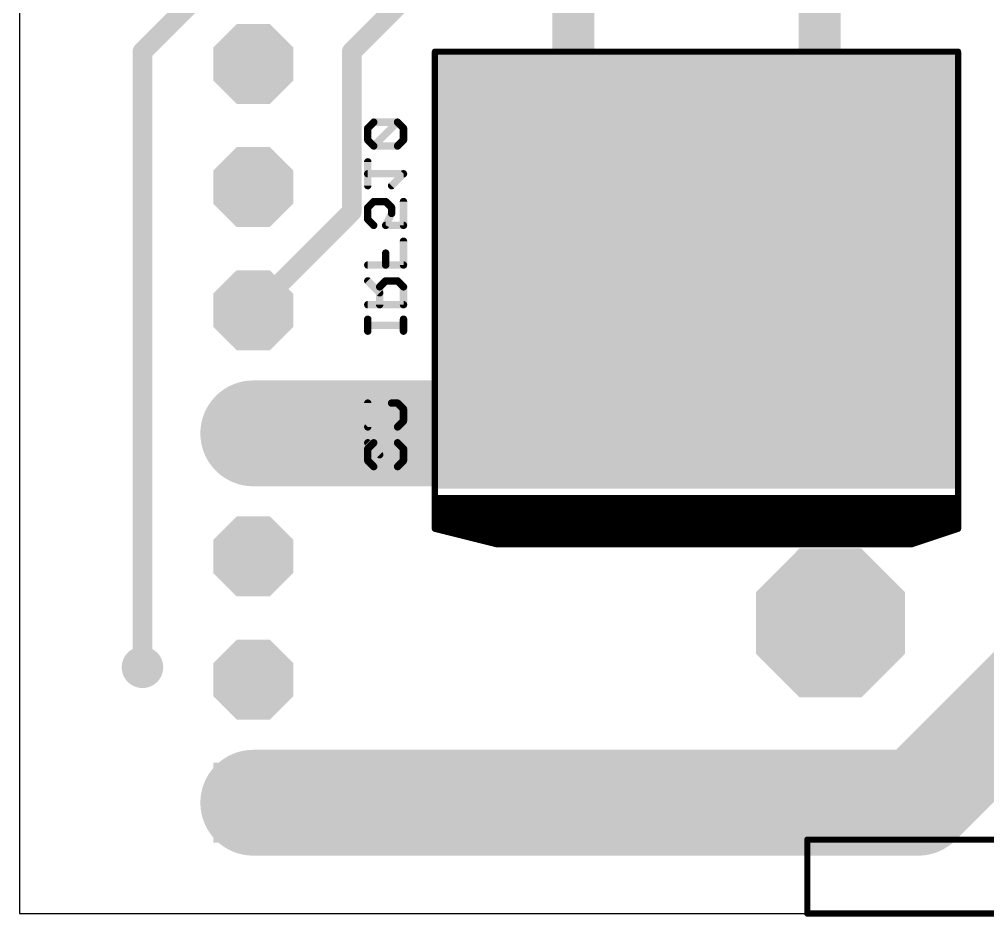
# Model space of a CAD drawing. Extents: x -1.3 to 68.6, y -0.1 to 53.3.
# Drawn here: x -1.27 to 18.71, y -0.06 to 18.45 of the extents above; entities that cross this region are included whole.
import ezdxf

# ---------------------------------------------------------------- set-up
doc = ezdxf.new("R2010")
doc.units = 0
for name, color, linetype in [('16', 175, 'CONTINUOUS'), ('17', 82, 'CONTINUOUS'), ('18', 82, 'CONTINUOUS'), ('20', 7, 'CONTINUOUS'), ('22', 253, 'CONTINUOUS'), ('26', 253, 'CONTINUOUS'), ('28', 253, 'CONTINUOUS')]:
    doc.layers.add(name, color=color, linetype=linetype)

# ---------------------------------------------------------------- blocks, each defined once
blk = doc.blocks.new('SQUAREP')
blk.add_solid([(-0.5, -0.5), (0.5, -0.5), (-0.5, 0.5), (0.5, 0.5)])
blk = doc.blocks.new('OCTAGONP')
at = {"const_width": 0.5}
blk.add_lwpolyline([(-0.25, -0.1036), (-0.25, 0.1036), (-0.1036, 0.25), (0.1036, 0.25), (0.25, 0.1036), (0.25, -0.1036), (0.1036, -0.25), (-0.1036, -0.25), (-0.25, -0.1036), (-0.25, 0.1036)], dxfattribs=at)
blk = doc.blocks.new('RECT')
blk.add_solid([(-0.5, -0.5), (0.5, -0.5), (-0.5, 0.5), (0.5, 0.5)])
blk = doc.blocks.new('ROUNDV')
at = {"const_width": 0.5}
blk.add_lwpolyline([(0, -0.25, 1), (0, 0.25, 1), (0, -0.25)], format="xyb", dxfattribs=at)

msp = doc.modelspace()

# ---------------------------------------------------------------- linework, layer by layer
at = {"layer": '16'}
for points, const_width in [([(3.556, 20.066), (1.27, 17.78)], 0.4064), ([(6.858, 19.05), (5.588, 17.78)], 0.4064), ([(1.27, 17.78), (1.27, 5.08)], 0.4064), ([(5.588, 17.78), (5.588, 14.478)], 0.4064), ([(12.7, 9.906), (12.7, 15.24)], 2.1844), ([(5.588, 14.478), (3.556, 12.446)], 0.4064), ([(9.7155, 10.668), (12.7, 13.6525)], 2.1844), ([(3.556, 9.906), (12.7, 9.906)], 2.1844), ([(17.272, 2.286), (21.336, 6.35)], 2.1844), ([(3.556, 2.286), (17.272, 2.286)], 2.1844)]:
    msp.add_lwpolyline(points, dxfattribs=dict(at, const_width=const_width))
for points, const_width in [([(1.3716, 17.78, 1), (1.1684, 17.78)], 0.2032), ([(5.6896, 17.78, 1), (5.4864, 17.78)], 0.2032), ([(1.1982, 17.8518, 1), (1.3418, 17.7082)], 0.2032), ([(5.5162, 17.8518, 1), (5.6598, 17.7082)], 0.2032), ([(13.2461, 15.24, 1), (12.1539, 15.24)], 1.0922), ([(5.6598, 14.4062, 1), (5.5162, 14.5498)], 0.2032), ([(13.0862, 13.2663, 1), (12.3138, 14.0387)], 1.0922), ([(5.4864, 14.478, 1), (5.6896, 14.478)], 0.2032), ([(3.4842, 12.5178, 1), (3.6278, 12.3742)], 0.2032), ([(9.3293, 11.0542, 1), (10.1017, 10.2818)], 1.0922), ([(3.556, 10.4521, 1), (3.556, 9.3599)], 1.0922), ([(12.7, 9.3599, 1), (12.7, 10.4521)], 1.0922), ([(12.1539, 9.906, 1), (13.2461, 9.906)], 1.0922), ([(1.1684, 5.08, 1), (1.3716, 5.08)], 0.2032), ([(3.556, 2.8321, 1), (3.556, 1.7399)], 1.0922), ([(16.8858, 2.6722, 1), (17.6582, 1.8998)], 1.0922), ([(17.272, 1.7399, 1), (17.272, 2.8321)], 1.0922)]:
    msp.add_lwpolyline(points, format="xyb", dxfattribs=dict(at, const_width=const_width))
at = {"layer": '20'}
for p, q in [((-1.27, 53.34), (-1.27, 0)), ((-1.27, 0), (66.04, 0))]:
    msp.add_line(p, q, dxfattribs=at)
at = {"layer": '22', "const_width": 0.127}
for points in [[(18.0975, 17.78), (7.3025, 17.78)], [(7.3025, 17.78), (7.3025, 8.5725)], [(18.0975, 8.5725), (18.0975, 17.78)], [(7.3025, 8.5725), (7.3025, 7.9375)], [(18.0975, 8.5725), (7.3025, 8.5725)], [(7.3025, 8.5725), (18.0975, 8.5725)], [(18.0975, 7.9375), (18.0975, 8.5725)], [(7.3025, 8.509), (18.0975, 8.509)], [(7.3025, 8.382), (18.0975, 8.382)], [(7.3025, 8.255), (18.0975, 8.255)], [(7.3025, 8.128), (18.0975, 8.128)], [(7.3025, 8.001), (18.0975, 8.001)], [(7.3025, 7.9375), (8.5725, 7.62)], [(17.145, 7.62), (18.0975, 7.9375)], [(7.5565, 7.874), (17.907, 7.874)], [(8.0645, 7.747), (17.526, 7.747)], [(8.5725, 7.62), (17.145, 7.62)], [(14.986, 0), (14.986, 1.524)], [(14.986, 1.524), (26.162, 1.524)], [(26.162, 0), (14.986, 0)]]:
    msp.add_lwpolyline(points, dxfattribs=at)
at = {"layer": '22', "const_width": 0.0635}
for points in [[(7.3025, 17.8117, 1), (7.3025, 17.7483)], [(7.3342, 17.78, 1), (7.2708, 17.78)], [(18.1292, 17.78, 1), (18.0658, 17.78)], [(18.0975, 17.7483, 1), (18.0975, 17.8117)], [(7.3025, 8.6043, 1), (7.3025, 8.5407)], [(7.3025, 8.6043, 1), (7.3025, 8.5407)], [(7.3342, 8.5725, 1), (7.2708, 8.5725)], [(7.2708, 8.5725, 1), (7.3342, 8.5725)], [(18.1292, 8.5725, 1), (18.0658, 8.5725)], [(18.0658, 8.5725, 1), (18.1292, 8.5725)], [(18.0975, 8.5407, 1), (18.0975, 8.6043)], [(18.0975, 8.5407, 1), (18.0975, 8.6043)], [(7.3025, 8.5408, 1), (7.3025, 8.4772)], [(7.3025, 8.4138, 1), (7.3025, 8.3502)], [(18.0975, 8.4772, 1), (18.0975, 8.5408)], [(18.0975, 8.3502, 1), (18.0975, 8.4138)], [(7.3025, 8.1598, 1), (7.3025, 8.0962)], [(7.3025, 8.2868, 1), (7.3025, 8.2233)], [(18.0975, 8.2233, 1), (18.0975, 8.2868)], [(18.0975, 8.0962, 1), (18.0975, 8.1598)], [(7.3025, 8.0328, 1), (7.3025, 7.9693)], [(7.3102, 7.9683, 1), (7.2948, 7.9067)], [(18.1075, 7.9074, 1), (18.0875, 7.9676)], [(18.0975, 7.9693, 1), (18.0975, 8.0328)], [(7.2708, 7.9375, 1), (7.3342, 7.9375)], [(7.5565, 7.9058, 1), (7.5565, 7.8423)], [(8.0645, 7.7788, 1), (8.0645, 7.7153)], [(17.526, 7.7153, 1), (17.526, 7.7788)], [(17.907, 7.8423, 1), (17.907, 7.9058)], [(18.0658, 7.9375, 1), (18.1292, 7.9375)], [(8.5725, 7.6517, 1), (8.5725, 7.5883)], [(8.5648, 7.5892, 1), (8.5802, 7.6508)], [(17.135, 7.6501, 1), (17.155, 7.5899)], [(17.145, 7.5883, 1), (17.145, 7.6517)], [(15.0178, 1.524, 1), (14.9543, 1.524)], [(14.986, 1.5557, 1), (14.986, 1.4923)], [(14.986, 0.0318, 1), (14.986, -0.0318)], [(14.9543, 0, 1), (15.0178, 0)]]:
    msp.add_lwpolyline(points, format="xyb", dxfattribs=at)
at = {"layer": '26', "const_width": 0.1524}
for points in [[(5.9182, 10.5303), (5.9182, 10.0388)], [(5.9182, 10.0388), (6.4097, 10.5303)], [(6.4097, 10.5303), (6.5326, 10.5303)], [(6.5326, 10.5303), (6.6554, 10.4074)], [(6.6554, 10.4074), (6.6554, 10.1616)], [(6.6554, 10.1616), (6.5326, 10.0388)], [(6.0411, 9.7117), (5.9182, 9.5888)], [(6.1639, 9.4659), (5.9182, 9.7117)], [(5.9182, 9.5888), (5.9182, 9.3431)], [(6.5326, 9.7117), (6.0411, 9.7117)], [(6.6554, 9.5888), (6.5326, 9.7117)], [(6.6554, 9.3431), (6.6554, 9.5888)], [(5.9182, 9.3431), (6.0411, 9.2202)], [(6.5326, 9.2202), (6.6554, 9.3431)], [(6.0411, 9.2202), (6.5326, 9.2202)]]:
    msp.add_lwpolyline(points, dxfattribs=at)
at = {"layer": '26', "const_width": 0.0762}
for points in [[(5.9563, 10.5303, 1), (5.8801, 10.5303)], [(6.4097, 10.5684, 1), (6.4097, 10.4922)], [(6.4366, 10.5033, 1), (6.3827, 10.5572)], [(6.5595, 10.5572, 1), (6.5056, 10.5033)], [(6.5326, 10.4922, 1), (6.5326, 10.5684)], [(6.6935, 10.4074, 1), (6.6173, 10.4074)], [(6.6285, 10.3804, 1), (6.6824, 10.4343)], [(6.6173, 10.1616, 1), (6.6935, 10.1616)], [(6.6824, 10.1347, 1), (6.6285, 10.1886)], [(5.8913, 10.0657, 1), (5.9451, 10.0118)], [(5.8801, 10.0388, 1), (5.9563, 10.0388)], [(6.5056, 10.0657, 1), (6.5595, 10.0118)], [(5.9451, 9.7386, 1), (5.8913, 9.6847)], [(5.9563, 9.5888, 1), (5.8801, 9.5888)], [(5.8913, 9.6158, 1), (5.9451, 9.5619)], [(6.0411, 9.7498, 1), (6.0411, 9.6736)], [(6.068, 9.6847, 1), (6.0141, 9.7386)], [(6.5595, 9.7386, 1), (6.5056, 9.6847)], [(6.5326, 9.6736, 1), (6.5326, 9.7498)], [(6.6935, 9.5888, 1), (6.6173, 9.5888)], [(6.6285, 9.5619, 1), (6.6824, 9.6158)], [(5.9451, 9.37, 1), (5.8913, 9.3161)], [(6.137, 9.439, 1), (6.1909, 9.4929)], [(6.6824, 9.3161, 1), (6.6285, 9.37)], [(5.8801, 9.3431, 1), (5.9563, 9.3431)], [(6.0411, 9.2583, 1), (6.0411, 9.1821)], [(6.0141, 9.1933, 1), (6.068, 9.2471)], [(6.5056, 9.2471, 1), (6.5595, 9.1933)], [(6.5326, 9.1821, 1), (6.5326, 9.2583)], [(6.6173, 9.3431, 1), (6.6935, 9.3431)]]:
    msp.add_lwpolyline(points, format="xyb", dxfattribs=at)
at = {"layer": '28', "const_width": 0.1524}
for points in [[(6.0411, 16.3257), (5.9182, 16.2028)], [(6.5326, 16.3257), (6.0411, 16.3257)], [(6.0411, 15.8342), (6.5326, 16.3257)], [(6.6554, 16.2028), (6.5326, 16.3257)], [(5.9182, 16.2028), (5.9182, 15.9571)], [(6.6554, 15.9571), (6.6554, 16.2028)], [(5.9182, 15.9571), (6.0411, 15.8342)], [(6.5326, 15.8342), (6.6554, 15.9571)], [(6.0411, 15.8342), (6.5326, 15.8342)], [(5.9182, 15.0157), (5.9182, 15.5071)], [(6.6554, 15.2614), (5.9182, 15.2614)], [(6.4097, 15.0157), (6.6554, 15.2614)], [(6.0411, 14.6886), (5.9182, 14.5657)], [(5.9182, 14.5657), (5.9182, 14.3199)], [(6.2868, 14.6886), (6.0411, 14.6886)], [(6.4097, 14.5657), (6.2868, 14.6886)], [(6.4097, 14.4428), (6.4097, 14.5657)], [(6.6554, 14.6886), (6.6554, 14.1971)], [(5.9182, 14.3199), (6.0411, 14.1971)], [(6.2868, 14.1971), (6.4097, 14.4428)], [(6.6554, 14.1971), (6.2868, 14.1971)], [(6.6554, 13.3785), (6.6554, 13.87)], [(6.2868, 13.3785), (6.2868, 13.6242)], [(5.9182, 13.3785), (6.6554, 13.3785)], [(6.1639, 12.8057), (5.9182, 13.0514)], [(6.2868, 13.0514), (6.1639, 12.9285)], [(6.1639, 12.9285), (6.1639, 12.5599)], [(6.5326, 13.0514), (6.2868, 13.0514)], [(6.6554, 12.9285), (6.5326, 13.0514)], [(6.6554, 12.5599), (6.6554, 12.9285)], [(5.9182, 12.5599), (6.6554, 12.5599)], [(5.9182, 12.0142), (5.9182, 12.2599)], [(5.9182, 12.1371), (6.6554, 12.1371)], [(6.6554, 12.0142), (6.6554, 12.2599)]]:
    msp.add_lwpolyline(points, dxfattribs=at)
at = {"layer": '28', "const_width": 0.0762}
for points in [[(6.0411, 16.3638, 1), (6.0411, 16.2876)], [(6.068, 16.2988, 1), (6.0141, 16.3527)], [(6.5595, 16.3527, 1), (6.5056, 16.2988)], [(6.5595, 16.2988, 1), (6.5056, 16.3527)], [(6.5326, 16.2876, 1), (6.5326, 16.3638)], [(5.9563, 16.2028, 1), (5.8801, 16.2028)], [(5.8913, 16.2298, 1), (5.9451, 16.1759)], [(6.6935, 16.2028, 1), (6.6173, 16.2028)], [(6.6285, 16.1759, 1), (6.6824, 16.2298)], [(5.8801, 15.9571, 1), (5.9563, 15.9571)], [(5.9451, 15.984, 1), (5.8913, 15.9302)], [(6.6173, 15.9571, 1), (6.6935, 15.9571)], [(6.6824, 15.9302, 1), (6.6285, 15.984)], [(6.0141, 15.8612, 1), (6.068, 15.8073)], [(6.0411, 15.8723, 1), (6.0411, 15.7961)], [(6.0141, 15.8073, 1), (6.068, 15.8612)], [(6.5056, 15.8612, 1), (6.5595, 15.8073)], [(6.5326, 15.7961, 1), (6.5326, 15.8723)], [(5.9563, 15.5071, 1), (5.8801, 15.5071)], [(5.9182, 15.2995, 1), (5.9182, 15.2233)], [(6.6824, 15.2345, 1), (6.6285, 15.2883)], [(6.6554, 15.2233, 1), (6.6554, 15.2995)], [(5.8801, 15.0157, 1), (5.9563, 15.0157)], [(6.3827, 15.0426, 1), (6.4366, 14.9887)], [(5.9563, 14.5657, 1), (5.8801, 14.5657)], [(5.8913, 14.5926, 1), (5.9451, 14.5387)], [(6.0411, 14.7267, 1), (6.0411, 14.6505)], [(6.068, 14.6616, 1), (6.0141, 14.7155)], [(6.3138, 14.7155, 1), (6.2599, 14.6616)], [(6.2868, 14.6505, 1), (6.2868, 14.7267)], [(6.4478, 14.5657, 1), (6.3716, 14.5657)], [(6.3827, 14.5387, 1), (6.4366, 14.5926)], [(6.6935, 14.6886, 1), (6.6173, 14.6886)], [(5.9451, 14.3469, 1), (5.8913, 14.293)], [(6.3716, 14.4428, 1), (6.4478, 14.4428)], [(6.4438, 14.4258, 1), (6.3756, 14.4599)], [(5.8801, 14.3199, 1), (5.9563, 14.3199)], [(6.0141, 14.1701, 1), (6.068, 14.224)], [(6.2868, 14.2352, 1), (6.2868, 14.159)], [(6.2527, 14.2141, 1), (6.3209, 14.18)], [(6.6173, 14.1971, 1), (6.6935, 14.1971)], [(6.6554, 14.159, 1), (6.6554, 14.2352)], [(6.6935, 13.87, 1), (6.6173, 13.87)], [(6.3249, 13.6242, 1), (6.2487, 13.6242)], [(5.9182, 13.4166, 1), (5.9182, 13.3404)], [(6.2487, 13.3785, 1), (6.3249, 13.3785)], [(6.6173, 13.3785, 1), (6.6935, 13.3785)], [(6.6554, 13.3404, 1), (6.6554, 13.4166)], [(5.9451, 13.0783, 1), (5.8913, 13.0245)], [(6.202, 12.9285, 1), (6.1258, 12.9285)], [(6.137, 12.9555, 1), (6.1909, 12.9016)], [(6.2868, 13.0895, 1), (6.2868, 13.0133)], [(6.3138, 13.0245, 1), (6.2599, 13.0783)], [(6.5595, 13.0783, 1), (6.5056, 13.0245)], [(6.5326, 13.0133, 1), (6.5326, 13.0895)], [(6.6935, 12.9285, 1), (6.6173, 12.9285)], [(6.6285, 12.9016, 1), (6.6824, 12.9555)], [(6.137, 12.7787, 1), (6.1909, 12.8326)], [(5.9182, 12.598, 1), (5.9182, 12.5218)], [(6.1258, 12.5599, 1), (6.202, 12.5599)], [(6.6173, 12.5599, 1), (6.6935, 12.5599)], [(6.6554, 12.5218, 1), (6.6554, 12.598)], [(5.9563, 12.2599, 1), (5.8801, 12.2599)], [(5.9182, 12.1752, 1), (5.9182, 12.099)], [(6.6935, 12.2599, 1), (6.6173, 12.2599)], [(6.6554, 12.099, 1), (6.6554, 12.1752)], [(5.8801, 12.0142, 1), (5.9563, 12.0142)], [(6.6173, 12.0142, 1), (6.6935, 12.0142)]]:
    msp.add_lwpolyline(points, format="xyb", dxfattribs=at)

# ---------------------------------------------------------------- block references
at = {"layer": '16', "xscale": 10.668, "yscale": 9.017}
msp.add_blockref('RECT', (12.7, 13.2715), dxfattribs=at)
at = {"layer": '16', "xscale": 6.4516, "yscale": 3.2512, "rotation": 270}
msp.add_blockref('RECT', (12.7, 13.6525), dxfattribs=at)
at = {"layer": '17', "xscale": 1.65, "yscale": 1.65, "rotation": 90}
for name, p in [('OCTAGONP', (3.556, 17.526)), ('OCTAGONP', (3.556, 14.986)), ('OCTAGONP', (3.556, 12.446)), ('OCTAGONP', (3.556, 9.906)), ('OCTAGONP', (3.556, 7.366)), ('OCTAGONP', (3.556, 4.826)), ('SQUAREP', (3.556, 2.286))]:
    msp.add_blockref(name, p, dxfattribs=at)
at = {"layer": '17', "xscale": 3.0734, "yscale": 3.0734}
msp.add_blockref('OCTAGONP', (15.4623, 5.9944), dxfattribs=at)
at = {"layer": '18'}
for p, xscale, yscale in [((7.62, 17.272), 0.6858, 0.6858), ((8.636, 17.272), 0.6858, 0.6858), ((9.652, 17.272), 0.6858, 0.6858), ((10.668, 17.272), 0.6858, 0.6858), ((11.684, 17.272), 0.6858, 0.6858), ((12.7, 17.272), 0.6858, 0.6858), ((13.716, 17.272), 0.6858, 0.6858), ((14.732, 17.272), 0.6858, 0.6858), ((15.748, 17.272), 0.6858, 0.6858), ((16.764, 17.272), 0.6858, 0.6858), ((17.78, 17.272), 0.6858, 0.6858), ((7.62, 16.256), 0.6858, 0.6858), ((8.636, 16.256), 0.6858, 0.6858), ((9.652, 16.256), 0.6858, 0.6858), ((10.668, 16.256), 0.6858, 0.6858), ((11.684, 16.256), 0.6858, 0.6858), ((12.7, 16.256), 0.6858, 0.6858), ((13.716, 16.256), 0.6858, 0.6858), ((14.732, 16.256), 0.6858, 0.6858), ((15.748, 16.256), 0.6858, 0.6858), ((16.764, 16.256), 0.6858, 0.6858), ((17.78, 16.256), 0.6858, 0.6858), ((7.62, 15.24), 0.6858, 0.6858), ((8.636, 15.24), 0.6858, 0.6858), ((9.652, 15.24), 0.6858, 0.6858), ((10.668, 15.24), 0.6858, 0.6858), ((11.684, 15.24), 0.6858, 0.6858), ((12.7, 15.24), 0.6858, 0.6858), ((13.716, 15.24), 0.6858, 0.6858), ((14.732, 15.24), 0.6858, 0.6858), ((15.748, 15.24), 0.6858, 0.6858), ((16.764, 15.24), 0.6858, 0.6858), ((17.78, 15.24), 0.6858, 0.6858), ((7.62, 14.224), 0.6858, 0.6858), ((8.636, 14.224), 0.6858, 0.6858), ((9.652, 14.224), 0.6858, 0.6858), ((10.668, 14.224), 0.6858, 0.6858), ((11.684, 14.224), 0.6858, 0.6858), ((12.7, 14.224), 0.6858, 0.6858), ((13.716, 14.224), 0.6858, 0.6858), ((14.732, 14.224), 0.6858, 0.6858), ((15.748, 14.224), 0.6858, 0.6858), ((16.764, 14.224), 0.6858, 0.6858), ((17.78, 14.224), 0.6858, 0.6858), ((7.62, 13.208), 0.6858, 0.6858), ((8.636, 13.208), 0.6858, 0.6858), ((9.652, 13.208), 0.6858, 0.6858), ((10.668, 13.208), 0.6858, 0.6858), ((11.684, 13.208), 0.6858, 0.6858), ((12.7, 13.208), 0.6858, 0.6858), ((13.716, 13.208), 0.6858, 0.6858), ((14.732, 13.208), 0.6858, 0.6858), ((15.748, 13.208), 0.6858, 0.6858), ((16.764, 13.208), 0.6858, 0.6858), ((17.78, 13.208), 0.6858, 0.6858), ((7.62, 12.192), 0.6858, 0.6858), ((8.636, 12.192), 0.6858, 0.6858), ((9.652, 12.192), 0.6858, 0.6858), ((10.668, 12.192), 0.6858, 0.6858), ((11.684, 12.192), 0.6858, 0.6858), ((12.7, 12.192), 0.6858, 0.6858), ((13.716, 12.192), 0.6858, 0.6858), ((14.732, 12.192), 0.6858, 0.6858), ((15.748, 12.192), 0.6858, 0.6858), ((16.764, 12.192), 0.6858, 0.6858), ((17.78, 12.192), 0.6858, 0.6858), ((7.62, 11.176), 0.6858, 0.6858), ((8.636, 11.176), 0.6858, 0.6858), ((9.652, 11.176), 0.6858, 0.6858), ((10.668, 11.176), 0.6858, 0.6858), ((11.684, 11.176), 0.6858, 0.6858), ((12.7, 11.176), 0.6858, 0.6858), ((13.716, 11.176), 0.6858, 0.6858), ((14.732, 11.176), 0.6858, 0.6858), ((15.748, 11.176), 0.6858, 0.6858), ((16.764, 11.176), 0.6858, 0.6858), ((17.78, 11.176), 0.6858, 0.6858), ((7.62, 10.16), 0.6858, 0.6858), ((8.636, 10.16), 0.6858, 0.6858), ((9.652, 10.16), 0.6858, 0.6858), ((10.668, 10.16), 0.6858, 0.6858), ((11.684, 10.16), 0.6858, 0.6858), ((12.7, 10.16), 0.6858, 0.6858), ((13.716, 10.16), 0.6858, 0.6858), ((14.732, 10.16), 0.6858, 0.6858), ((15.748, 10.16), 0.6858, 0.6858), ((16.764, 10.16), 0.6858, 0.6858), ((17.78, 10.16), 0.6858, 0.6858), ((7.62, 9.144), 0.6858, 0.6858), ((8.636, 9.144), 0.6858, 0.6858), ((9.652, 9.144), 0.6858, 0.6858), ((10.668, 9.144), 0.6858, 0.6858), ((11.684, 9.144), 0.6858, 0.6858), ((12.7, 9.144), 0.6858, 0.6858), ((13.716, 9.144), 0.6858, 0.6858), ((14.732, 9.144), 0.6858, 0.6858), ((15.748, 9.144), 0.6858, 0.6858), ((16.764, 9.144), 0.6858, 0.6858), ((17.78, 9.144), 0.6858, 0.6858), ((1.27, 5.08), 0.8556, 0.8556)]:
    msp.add_blockref('ROUNDV', p, dxfattribs=dict(at, xscale=xscale, yscale=yscale))
at = {"layer": '22', "xscale": 0.8636, "yscale": 5.9944}
for p in [(10.16, 20.8153), (15.24, 20.8153)]:
    msp.add_blockref('RECT', p, dxfattribs=at)

doc.saveas('drawing.dxf')
